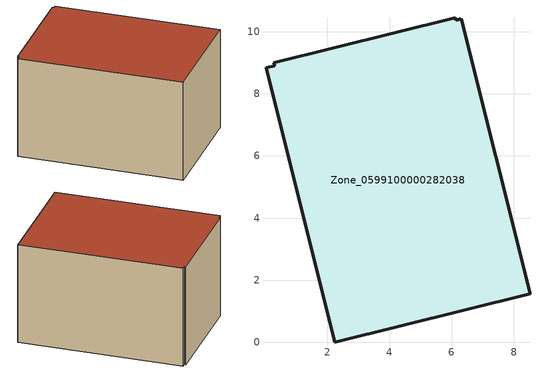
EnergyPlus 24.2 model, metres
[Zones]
Zone_0599100000282038
 floor ground (C_G): 6.31,10.42 8.52,1.57 2.23,0 0.02,8.84 0.3,8.91 0.28,9 6.11,10.45 6.13,10.37 z0
 wall outside (C_F): 0.3,8.91 0.02,8.84 2.23,0 8.52,1.57 6.31,10.42 6.13,10.37 6.11,10.45 0.28,9 0.3,8.91 z0:5.74
 roof outside (C_R): 8.52,1.57 6.31,10.42 6.13,10.37 6.11,10.45 0.28,9 0.3,8.91 0.02,8.84 2.23,0 z5.74
[BUILDING]
Pand.0599100000282038: North Axis=0; Terrain=City; Loads Convergence Tolerance Value=0.04; Temperature Convergence Tolerance Value=0.4; Solar Distribution=FullExterior; Maximum Number of Warmup Days=25; Minimum Number of Warmup Days=1
[Site:Location]
Rotterdam.The.Hague.AP_ZH_NLD Design_Conditions: Latitude=51.96; Longitude=4.45; Time Zone=1; Elevation=-4.5
[SITE:GROUNDTEMPERATURE:BUILDINGSURFACE]
18, 18, 18, 18, 18, 18, 18, 18, 18, 18, 18, 18
[MATERIAL] Thermal Absorptance=0.9; Solar Absorptance=0.7; Visible Absorptance=0.7
Name | Roughness | Thickness | Conductivity | Density | Specific Heat
G.TC.1946-1964 | MediumSmooth | 0.15 | 1 | 540 | 1210
F.TC.1946-1964 | Rough | 0.3 | 0.857143 | 1920 | 840
R.TC.1946-1964 | MediumRough | 0.2 | 0.235294 | 1500 | 1000
[CONSTRUCTION]
C_G: G.TC.1946-1964
C_F: F.TC.1946-1964
C_R: R.TC.1946-1964
[ZONE]
Zone_0599100000282038: Type=1; Multiplier=1; Ceiling Height=Autocalculate; Volume=Autocalculate; Floor Area=autocalculate; Part of Total Floor Area=Yes
[ZONEINFILTRATION:DESIGNFLOWRATE]
Infil_Zone_0599100000282038: Zone or ZoneList or Space or SpaceList=Zone_0599100000282038; Schedule=AlwaysOn; Design Flow Rate Calculation Method=Flow/Area; Flow Rate per Floor Area=0.003; Constant Term Coefficient=1; Temperature Term Coefficient=0; Velocity Term Coefficient=0; Velocity Squared Term Coefficient=0
[HVACTEMPLATE:ZONE:IDEALLOADSAIRSYSTEM]
Zone_0599100000282038: Maximum Heating Supply Air Temperature=50; Minimum Cooling Supply Air Temperature=13; Maximum Heating Supply Air Humidity Ratio=0.0156; Minimum Cooling Supply Air Humidity Ratio=0.0077; Heating Limit=NoLimit; Cooling Limit=NoLimit; Dehumidification Control Type=ConstantSensibleHeatRatio; Cooling Sensible Heat Ratio=0.7; Dehumidification Setpoint=60; Humidification Control Type=None; Humidification Setpoint=30; Outdoor Air Method=None; Outdoor Air Flow Rate per Person=0.00944; Outdoor Air Flow Rate per Zone Floor Area=0; Outdoor Air Flow Rate per Zone=0; Demand Controlled Ventilation Type=None; Outdoor Air Economizer Type=NoEconomizer; Heat Recovery Type=None; Sensible Heat Recovery Effectiveness=0.7; Latent Heat Recovery Effectiveness=0.65
[ZONECONTROL:THERMOSTAT]
ThermostatControl_Zone_0599100000282038: Zone or ZoneList=Zone_0599100000282038; Control Type Schedule=DualSetpointControlType; Control 1=Thermostat_Zone_0599100000282038; Temperature Difference Between Cutout And Setpoint=0
[THERMOSTATSETPOINT:DUALSETPOINT]
Thermostat_Zone_0599100000282038: Heating Setpoint Temperature Schedule=HeatingSetpoint_Zone_0599100000282038; Cooling Setpoint Temperature Schedule=CoolingSetpoint_Zone_0599100000282038
[SCHEDULE:COMPACT]
HeatingSetpoint_Zone_0599100000282038: Through: 12/31, For: AllDays, Until: 24:00, 21
CoolingSetpoint_Zone_0599100000282038: Through: 12/31, For: AllDays, Until: 24:00, 24
DualSetpointControlType: Through: 12/31, For: AllDays, Until: 24:00, 4
AlwaysOn: Through: 12/31, For: AllDays, Until: 24:00, 1
